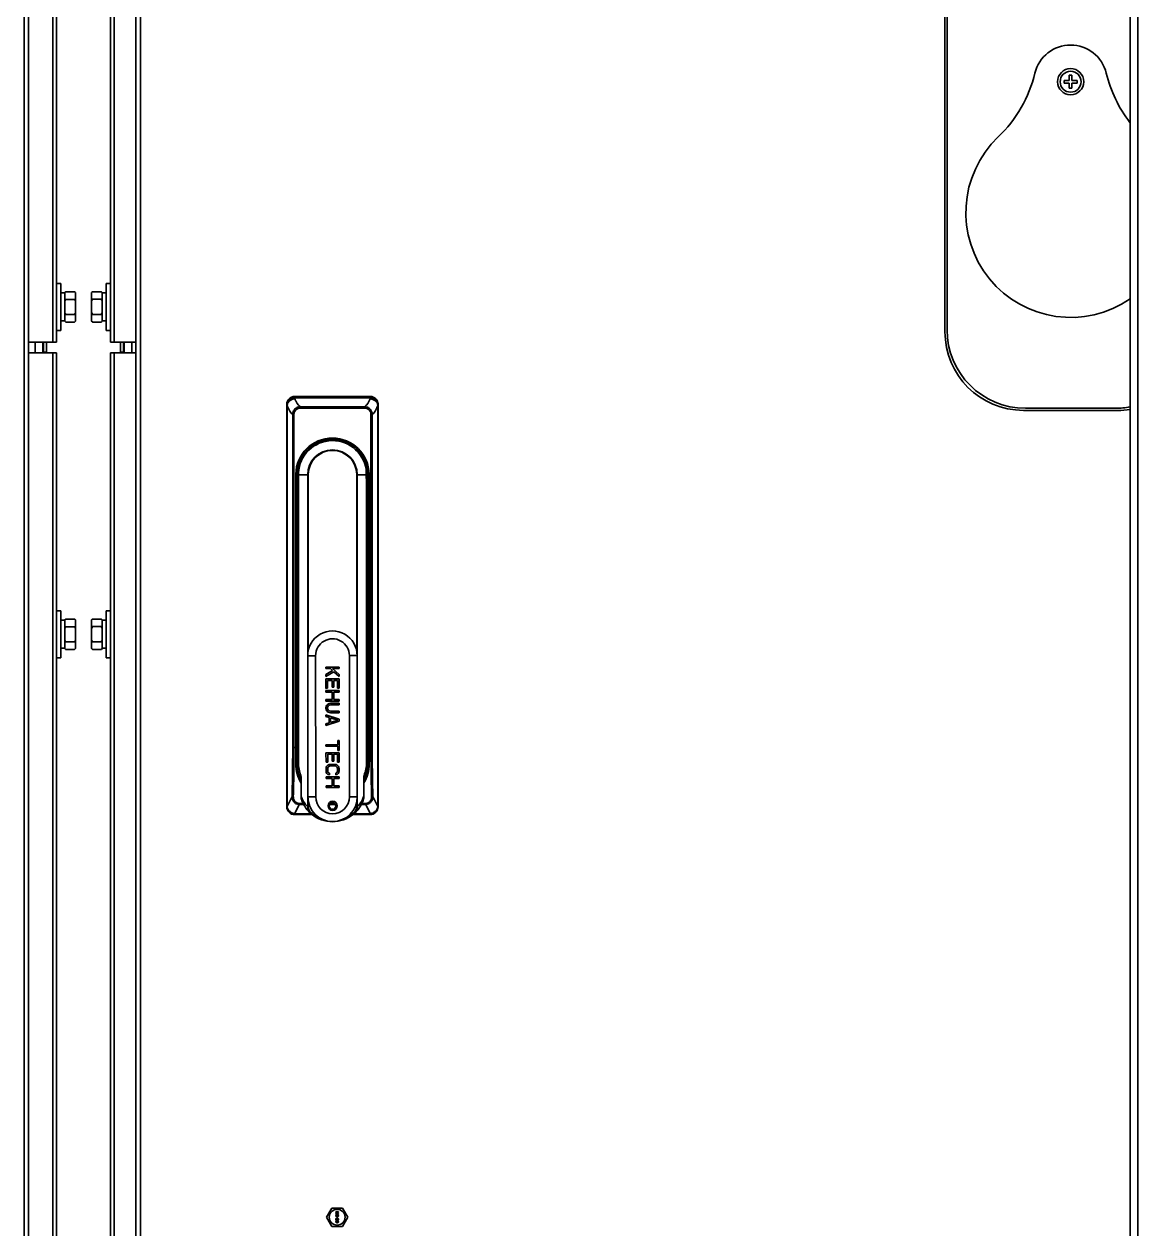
# Model space of a CAD drawing. Header units: millimetres. Extents: x 32496 to 166256, y 3504 to 23939.
# Drawn here: x 41579.2 to 42004.6, y 15969.3 to 16429.3 of the extents above; entities that cross this region are included whole.
import ezdxf

# ---------------------------------------------------------------- set-up
doc = ezdxf.new("R2010")
doc.units = ezdxf.units.MM
doc.layers.get('0').update_dxf_attribs({"lineweight": 35})

msp = doc.modelspace()

# ---------------------------------------------------------------- linework, layer by layer
at = {"linetype": 'Continuous'}
for p, q in [((42001.64, 17717.349), (42001.64, 15208.349)), ((42004.64, 17717.349), (42004.64, 15208.349)), ((41579.24, 15308.349), (41579.24, 17321.349)), ((41580.94, 17321.349), (41580.94, 15308.349)), ((41621.94, 15308.349), (41621.94, 17321.349)), ((41623.64, 17321.349), (41623.64, 15308.349)), ((41590.24, 16307.849), (41590.24, 17319.949)), ((41613.64, 17319.949), (41613.64, 16307.849)), ((41930.94, 16552.849), (41930.94, 16311.849)), ((41931.74, 16312.649), (41931.74, 16552.049)), ((41591.64, 16443.718), (41591.64, 16307.849)), ((41612.24, 16307.849), (41612.24, 16443.73)), ((41978.44, 16407.849), (41978.44, 16409.849)), ((41978.44, 16409.849), (41979.44, 16409.849)), ((41979.44, 16409.849), (41979.44, 16407.849)), ((41976.44, 16406.849), (41976.44, 16407.849)), ((41976.44, 16407.849), (41978.44, 16407.849)), ((41978.44, 16406.849), (41976.44, 16406.849)), ((41978.44, 16404.849), (41978.44, 16406.849)), ((41979.44, 16404.849), (41978.44, 16404.849)), ((41979.44, 16407.849), (41981.44, 16407.849)), ((41979.44, 16406.849), (41979.44, 16404.849)), ((41981.44, 16406.849), (41979.44, 16406.849)), ((41981.44, 16407.849), (41981.44, 16406.849)), ((41591.64, 16330.349), (41593.24, 16330.349)), ((41593.24, 16312.349), (41593.24, 16330.349)), ((41593.24, 16326.699), (41594.84, 16326.699)), ((41594.84, 16326.822), (41595.14, 16327.122)), ((41594.84, 16315.875), (41594.84, 16326.822)), ((41595.14, 16327.122), (41598.54, 16327.122)), ((41598.84, 16326.822), (41598.54, 16327.122)), ((41598.84, 16315.875), (41598.84, 16326.822)), ((41605.04, 16326.822), (41605.311, 16327.093)), ((41605.04, 16315.875), (41605.04, 16326.822)), ((41605.34, 16327.122), (41605.311, 16327.093)), ((41608.74, 16327.122), (41605.34, 16327.122)), ((41608.74, 16327.122), (41608.769, 16327.093)), ((41609.04, 16326.822), (41608.769, 16327.093)), ((41609.04, 16315.875), (41609.04, 16326.822)), ((41610.64, 16326.699), (41609.04, 16326.699)), ((41610.64, 16330.349), (41610.64, 16312.349)), ((41612.24, 16330.349), (41610.64, 16330.349)), ((41595.14, 16324.235), (41598.54, 16324.235)), ((41608.74, 16324.28), (41605.34, 16324.28)), ((41595.14, 16318.462), (41598.54, 16318.462)), ((41608.74, 16318.506), (41605.34, 16318.506)), ((41593.24, 16315.999), (41594.84, 16315.999)), ((41594.84, 16315.875), (41595.14, 16315.575)), ((41595.14, 16315.575), (41598.54, 16315.575)), ((41598.84, 16315.875), (41598.54, 16315.575)), ((41605.04, 16315.875), (41605.311, 16315.604)), ((41608.74, 16315.575), (41605.34, 16315.575)), ((41609.04, 16315.875), (41608.769, 16315.604)), ((41610.64, 16315.999), (41609.04, 16315.999)), ((41591.64, 16312.349), (41593.24, 16312.349)), ((41612.24, 16312.349), (41610.64, 16312.349)), ((41580.94, 16307.849), (41591.64, 16307.849)), ((41580.94, 16303.849), (41591.64, 16303.849)), ((41583.44, 16303.849), (41583.44, 16307.849)), ((41586.44, 16307.849), (41586.44, 16303.849)), ((41586.64, 16307.849), (41586.64, 16304.049)), ((41587.84, 16304.049), (41586.64, 16304.049)), ((41587.84, 16307.849), (41587.84, 16304.049)), ((41590.24, 15308.349), (41590.24, 16303.849)), ((41591.64, 16303.849), (41591.64, 16198.981)), ((41612.24, 16307.849), (41621.94, 16307.849)), ((41612.24, 16198.994), (41612.24, 16303.849)), ((41612.24, 16303.849), (41621.94, 16303.849)), ((41613.64, 16303.849), (41613.64, 15308.349)), ((41616.04, 16304.049), (41616.04, 16307.849)), ((41616.04, 16304.049), (41617.24, 16304.049)), ((41617.24, 16304.049), (41617.24, 16307.849)), ((41617.44, 16303.849), (41617.44, 16307.849)), ((41620.44, 16307.849), (41620.44, 16303.849)), ((41682.59, 16287.199), (41682.59, 16286.662)), ((41682.59, 16287.199), (41711.439, 16287.199)), ((41682.59, 16286.662), (41682.59, 16286.294)), ((41711.44, 16286.662), (41682.59, 16286.662)), ((41711.44, 16286.662), (41711.439, 16287.199)), ((41711.44, 16286.292), (41711.44, 16286.662)), ((41679.59, 16284.199), (41679.59, 16283.774)), ((41679.59, 16130.648), (41679.59, 16283.774)), ((41679.668, 16283.774), (41679.59, 16283.774)), ((41679.668, 16283.774), (41679.668, 16130.648)), ((41684.805, 16283.251), (41684.805, 16282.755)), ((41684.805, 16283.251), (41709.228, 16283.251)), ((41709.228, 16282.755), (41684.805, 16282.755)), ((41709.228, 16282.755), (41709.228, 16283.251)), ((41714.362, 16130.648), (41714.362, 16283.774)), ((41714.439, 16283.774), (41714.362, 16283.774)), ((41714.439, 16283.774), (41714.439, 16284.199)), ((41714.439, 16283.774), (41714.439, 16130.648)), ((41960.94, 16281.849), (41996.94, 16281.849)), ((41996.14, 16282.649), (41961.74, 16282.649)), ((41681.827, 16153.099), (41681.827, 16280.309)), ((41682.314, 16280.309), (41681.827, 16280.309)), ((41682.314, 16280.309), (41682.314, 16153.099)), ((41711.719, 16153.099), (41711.719, 16280.309)), ((41712.206, 16280.309), (41711.719, 16280.309)), ((41712.206, 16280.309), (41712.206, 16153.099)), ((41709.854, 16259.349), (41709.854, 16257.299)), ((41683.017, 16153.099), (41683.017, 16257.158)), ((41683.516, 16257.158), (41683.017, 16257.158)), ((41683.02, 16257.256), (41683.518, 16257.225)), ((41683.026, 16257.445), (41683.526, 16257.44)), ((41683.516, 16257.158), (41683.516, 16153.099)), ((41683.988, 16256.878), (41683.983, 16256.878)), ((41684.027, 16256.888), (41684.022, 16256.888)), ((41684.031, 16254.387), (41684.031, 16254.502)), ((41684.036, 16256.605), (41684.035, 16255.894)), ((41684.036, 16257.098), (41684.036, 16257.064)), ((41684.037, 16257.098), (41684.036, 16256.605)), ((41684.036, 16256.007), (41684.037, 16256.597)), ((41684.037, 16257.165), (41684.037, 16257.098)), ((41684.037, 16256.597), (41684.038, 16257.064)), ((41685.085, 16257.299), (41684.038, 16257.299)), ((41684.038, 16257.165), (41684.038, 16257.299)), ((41684.038, 16257.098), (41684.038, 16257.165)), ((41684.038, 16257.064), (41684.038, 16257.165)), ((41684.038, 16257.098), (41684.038, 16257.064)), ((41684.038, 16257.064), (41684.038, 16257.098)), ((41687.548, 16257.299), (41685.085, 16257.299)), ((41687.548, 16130.514), (41687.548, 16257.299)), ((41687.766, 16257.299), (41687.548, 16257.299)), ((41687.766, 16257.299), (41687.766, 16190.094)), ((41706.27, 16190.099), (41706.27, 16257.299)), ((41706.489, 16257.299), (41706.27, 16257.299)), ((41706.489, 16257.299), (41706.489, 16160.981)), ((41709.854, 16257.299), (41706.489, 16257.299)), ((41709.999, 16255.363), (41710, 16255.353)), ((41709.999, 16255.252), (41709.999, 16255.363)), ((41710.005, 16254.164), (41710, 16255.353)), ((41710.507, 16257.442), (41711.007, 16257.447)), ((41711.014, 16257.255), (41710.515, 16257.225)), ((41710.516, 16153.099), (41710.516, 16257.158)), ((41711.017, 16257.158), (41710.516, 16257.158)), ((41711.017, 16257.158), (41711.017, 16153.099)), ((41684.017, 16251.964), (41684.017, 16251.962)), ((41684.017, 16251.506), (41684.017, 16251.513)), ((41684.017, 16251.506), (41684.017, 16147.296)), ((41710.016, 16251.964), (41710.016, 16251.962)), ((41710.017, 16251.52), (41710.017, 16147.296)), ((41710.017, 16251.52), (41710.017, 16251.513)), ((41591.64, 16205.349), (41593.24, 16205.349)), ((41593.24, 16187.349), (41593.24, 16205.349)), ((41610.64, 16205.349), (41610.64, 16187.349)), ((41612.24, 16205.349), (41610.64, 16205.349)), ((41591.64, 16198.981), (41591.64, 16193.718)), ((41593.24, 16201.699), (41594.84, 16201.699)), ((41594.84, 16201.822), (41595.14, 16202.122)), ((41594.84, 16190.875), (41594.84, 16201.822)), ((41595.14, 16202.122), (41598.54, 16202.122)), ((41595.14, 16199.235), (41598.54, 16199.235)), ((41598.84, 16201.822), (41598.54, 16202.122)), ((41598.84, 16190.875), (41598.84, 16201.822)), ((41605.04, 16201.822), (41605.311, 16202.093)), ((41605.04, 16190.875), (41605.04, 16201.822)), ((41605.34, 16202.122), (41605.311, 16202.093)), ((41608.74, 16202.122), (41605.34, 16202.122)), ((41608.74, 16199.28), (41605.34, 16199.28)), ((41608.74, 16202.122), (41608.769, 16202.093)), ((41609.04, 16201.822), (41608.769, 16202.093)), ((41609.04, 16190.875), (41609.04, 16201.822)), ((41610.64, 16201.699), (41609.04, 16201.699)), ((41612.24, 16193.73), (41612.24, 16198.994)), ((41591.64, 16193.718), (41591.64, 15948.981)), ((41595.14, 16193.462), (41598.54, 16193.462)), ((41608.74, 16193.506), (41605.34, 16193.506)), ((41612.24, 15948.994), (41612.24, 16193.73)), ((41593.24, 16190.999), (41594.84, 16190.999)), ((41594.84, 16190.875), (41595.14, 16190.575)), ((41595.14, 16190.575), (41598.54, 16190.575)), ((41598.84, 16190.875), (41598.54, 16190.575)), ((41605.04, 16190.875), (41605.311, 16190.604)), ((41608.74, 16190.575), (41605.34, 16190.575)), ((41609.04, 16190.875), (41608.769, 16190.604)), ((41610.64, 16190.999), (41609.04, 16190.999)), ((41591.64, 16187.349), (41593.24, 16187.349)), ((41612.24, 16187.349), (41610.64, 16187.349)), ((41690.569, 16188.194), (41687.568, 16188.191)), ((41687.609, 16134.292), (41687.568, 16188.191)), ((41690.569, 16188.194), (41690.61, 16134.294)), ((41706.468, 16188.206), (41703.469, 16188.204)), ((41703.51, 16134.304), (41703.469, 16188.204)), ((41706.468, 16188.206), (41706.509, 16134.306)), ((41699.522, 16183.851), (41694.522, 16183.847)), ((41694.522, 16183.847), (41694.522, 16183.237)), ((41694.522, 16183.237), (41696.225, 16183.239)), ((41696.97, 16182.529), (41694.524, 16181.003)), ((41694.524, 16181.003), (41694.525, 16180.191)), ((41694.525, 16180.191), (41697.502, 16182.021)), ((41699.525, 16179.383), (41694.525, 16179.379)), ((41694.525, 16179.379), (41694.528, 16175.723)), ((41696.225, 16183.239), (41696.97, 16182.529)), ((41697.076, 16183.239), (41699.522, 16183.241)), ((41699.524, 16181.007), (41697.076, 16183.239)), ((41697.502, 16182.021), (41699.525, 16180.195)), ((41699.522, 16183.241), (41699.522, 16183.851)), ((41699.525, 16180.195), (41699.524, 16181.007)), ((41699.528, 16175.727), (41699.525, 16179.383)), ((41694.528, 16175.723), (41695.166, 16175.724)), ((41699.529, 16174.915), (41694.529, 16174.911)), ((41694.529, 16174.911), (41694.529, 16174.302)), ((41695.164, 16178.77), (41696.866, 16178.771)), ((41695.166, 16175.724), (41695.164, 16178.77)), ((41696.866, 16178.771), (41696.868, 16176.131)), ((41696.868, 16176.131), (41697.507, 16176.132)), ((41697.505, 16178.772), (41698.888, 16178.773)), ((41697.507, 16176.132), (41697.505, 16178.772)), ((41698.888, 16178.773), (41698.89, 16175.726)), ((41698.89, 16175.726), (41699.528, 16175.727)), ((41699.529, 16174.305), (41699.529, 16174.915)), ((41694.529, 16174.302), (41696.87, 16174.303)), ((41696.872, 16171.46), (41694.531, 16171.458)), ((41694.531, 16171.458), (41694.532, 16170.849)), ((41694.532, 16170.849), (41699.532, 16170.853)), ((41696.87, 16174.303), (41696.872, 16171.46)), ((41697.508, 16174.304), (41699.529, 16174.305)), ((41697.51, 16171.46), (41697.508, 16174.304)), ((41699.531, 16171.462), (41697.51, 16171.46)), ((41699.532, 16170.853), (41699.531, 16171.462)), ((41694.64, 16168.92), (41694.534, 16168.412)), ((41694.534, 16168.412), (41694.534, 16168.006)), ((41694.534, 16168.006), (41694.641, 16167.498)), ((41694.536, 16165.569), (41694.536, 16164.959)), ((41699.537, 16163.948), (41694.536, 16165.569)), ((41694.852, 16169.326), (41694.64, 16168.92)), ((41694.641, 16167.498), (41694.854, 16167.092)), ((41695.277, 16169.733), (41694.852, 16169.326)), ((41694.854, 16167.092), (41695.28, 16166.686)), ((41695.172, 16168.412), (41695.278, 16168.819)), ((41695.172, 16168.006), (41695.172, 16168.412)), ((41695.279, 16167.6), (41695.172, 16168.006)), ((41695.703, 16169.936), (41695.277, 16169.733)), ((41695.278, 16168.819), (41695.491, 16169.123)), ((41695.492, 16167.296), (41695.279, 16167.6)), ((41695.28, 16166.686), (41695.705, 16166.483)), ((41695.491, 16169.123), (41695.81, 16169.327)), ((41695.811, 16167.093), (41695.492, 16167.296)), ((41696.235, 16170.038), (41695.703, 16169.936)), ((41695.705, 16166.483), (41696.237, 16166.382)), ((41695.81, 16169.327), (41696.235, 16169.429)), ((41696.237, 16166.992), (41695.811, 16167.093)), ((41699.532, 16170.04), (41696.235, 16170.038)), ((41696.235, 16169.429), (41699.533, 16169.431)), ((41699.535, 16166.994), (41696.237, 16166.992)), ((41696.237, 16166.382), (41699.535, 16166.385)), ((41699.533, 16169.431), (41699.532, 16170.04)), ((41699.535, 16166.385), (41699.535, 16166.994)), ((41694.536, 16164.959), (41695.813, 16164.554)), ((41695.815, 16162.523), (41694.538, 16162.116)), ((41694.538, 16162.116), (41694.539, 16161.507)), ((41694.539, 16161.507), (41699.538, 16163.135)), ((41695.813, 16164.554), (41695.815, 16162.523)), ((41696.24, 16162.625), (41696.239, 16164.453)), ((41696.239, 16164.453), (41699.112, 16163.541)), ((41699.112, 16163.541), (41696.24, 16162.625)), ((41699.538, 16163.135), (41699.537, 16163.948)), ((41681.827, 16153.099), (41682.314, 16153.099)), ((41682.314, 16153.099), (41683.017, 16153.099)), ((41683.017, 16146.78), (41683.017, 16153.099)), ((41683.017, 16153.099), (41683.516, 16153.099)), ((41683.516, 16146.799), (41683.516, 16153.099)), ((41699.013, 16154.199), (41694.544, 16154.196)), ((41694.544, 16154.196), (41694.545, 16153.586)), ((41694.545, 16153.586), (41699.013, 16153.59)), ((41699.011, 16155.824), (41699.013, 16154.199)), ((41699.543, 16155.824), (41699.011, 16155.824)), ((41699.013, 16153.59), (41699.014, 16151.965)), ((41699.014, 16151.965), (41699.546, 16151.965)), ((41699.546, 16151.965), (41699.543, 16155.824)), ((41710.516, 16153.099), (41710.516, 16146.799)), ((41710.516, 16153.099), (41711.017, 16153.099)), ((41711.017, 16153.099), (41711.017, 16146.78)), ((41711.017, 16153.099), (41711.719, 16153.099)), ((41711.719, 16153.099), (41712.206, 16153.099)), ((41699.547, 16151.153), (41694.547, 16151.149)), ((41694.547, 16151.149), (41694.55, 16147.494)), ((41694.55, 16147.494), (41695.188, 16147.494)), ((41695.186, 16150.54), (41696.888, 16150.542)), ((41695.188, 16147.494), (41695.186, 16150.54)), ((41696.888, 16150.542), (41696.89, 16147.902)), ((41696.89, 16147.902), (41697.528, 16147.902)), ((41697.526, 16150.542), (41698.909, 16150.543)), ((41697.528, 16147.902), (41697.526, 16150.542)), ((41698.909, 16150.543), (41698.911, 16147.497)), ((41698.911, 16147.497), (41699.55, 16147.497)), ((41699.55, 16147.497), (41699.547, 16151.153)), ((41710.017, 16147.296), (41710.017, 16147.299)), ((41683.516, 16146.799), (41684.048, 16146.799)), ((41694.657, 16145.564), (41694.551, 16145.056)), ((41694.551, 16145.056), (41694.552, 16144.143)), ((41694.552, 16144.143), (41694.659, 16143.635)), ((41694.87, 16145.971), (41694.657, 16145.564)), ((41694.659, 16143.635), (41694.872, 16143.229)), ((41695.295, 16146.377), (41694.87, 16145.971)), ((41694.872, 16143.229), (41695.298, 16142.823)), ((41695.19, 16145.057), (41695.296, 16145.463)), ((41695.19, 16144.143), (41695.19, 16145.057)), ((41695.297, 16143.737), (41695.19, 16144.143)), ((41695.72, 16146.581), (41695.295, 16146.377)), ((41695.296, 16145.463), (41695.508, 16145.768)), ((41695.51, 16143.432), (41695.297, 16143.737)), ((41695.298, 16142.823), (41695.83, 16142.722)), ((41695.508, 16145.768), (41695.827, 16145.971)), ((41695.829, 16143.331), (41695.51, 16143.432)), ((41696.252, 16146.682), (41695.72, 16146.581)), ((41695.827, 16145.971), (41696.253, 16146.073)), ((41695.83, 16142.722), (41695.829, 16143.331)), ((41697.848, 16146.684), (41696.252, 16146.682)), ((41696.253, 16146.073), (41697.849, 16146.074)), ((41698.38, 16146.583), (41697.848, 16146.684)), ((41697.849, 16146.074), (41698.274, 16145.973)), ((41698.274, 16145.973), (41698.593, 16145.77)), ((41698.595, 16143.435), (41698.276, 16143.333)), ((41698.276, 16143.333), (41698.277, 16142.724)), ((41698.277, 16142.724), (41698.808, 16142.826)), ((41698.806, 16146.38), (41698.38, 16146.583)), ((41698.593, 16145.77), (41698.806, 16145.466)), ((41698.808, 16143.74), (41698.595, 16143.435)), ((41699.232, 16145.974), (41698.806, 16146.38)), ((41698.806, 16145.466), (41698.913, 16145.06)), ((41698.914, 16144.146), (41698.808, 16143.74)), ((41698.808, 16142.826), (41699.234, 16143.232)), ((41698.913, 16145.06), (41698.914, 16144.146)), ((41699.445, 16145.568), (41699.232, 16145.974)), ((41699.234, 16143.232), (41699.446, 16143.639)), ((41699.551, 16145.06), (41699.445, 16145.568)), ((41699.446, 16143.639), (41699.552, 16144.146)), ((41699.552, 16144.146), (41699.551, 16145.06)), ((41709.985, 16146.799), (41710.516, 16146.799)), ((41685.018, 16134.625), (41685.017, 16141.8)), ((41699.554, 16141.912), (41694.554, 16141.909)), ((41694.554, 16141.909), (41694.554, 16141.299)), ((41694.554, 16141.299), (41696.895, 16141.301)), ((41696.897, 16138.458), (41694.556, 16138.456)), ((41694.556, 16138.456), (41694.557, 16137.847)), ((41696.895, 16141.301), (41696.897, 16138.458)), ((41697.533, 16141.302), (41699.554, 16141.303)), ((41697.535, 16138.458), (41697.533, 16141.302)), ((41699.556, 16138.46), (41697.535, 16138.458)), ((41699.554, 16141.303), (41699.554, 16141.912)), ((41699.557, 16137.851), (41699.556, 16138.46)), ((41709.017, 16141.8), (41709.017, 16134.625)), ((41681.582, 16134.485), (41679.668, 16130.648)), ((41687.609, 16134.292), (41690.61, 16134.294)), ((41694.557, 16137.847), (41699.557, 16137.851)), ((41703.51, 16134.304), (41706.509, 16134.306)), ((41706.489, 16134.099), (41706.489, 16130.514)), ((41714.362, 16130.648), (41712.45, 16134.485)), ((41679.59, 16130.648), (41679.59, 16130.499)), ((41679.668, 16130.648), (41679.59, 16130.648)), ((41682.59, 16127.929), (41684.316, 16131.388)), ((41684.316, 16131.777), (41684.316, 16131.388)), ((41685.837, 16131.777), (41684.316, 16131.777)), ((41686.021, 16131.388), (41684.316, 16131.388)), ((41687.548, 16130.514), (41687.766, 16130.514)), ((41687.766, 16132.708), (41687.766, 16130.514)), ((41698.1, 16131.388), (41695.937, 16131.388)), ((41697.768, 16131.777), (41696.269, 16131.777)), ((41705.032, 16127.705), (41706.456, 16129.103)), ((41706.27, 16130.514), (41706.27, 16132.268)), ((41706.27, 16130.514), (41706.489, 16130.514)), ((41706.456, 16129.103), (41707.676, 16130.767)), ((41709.717, 16131.388), (41708.017, 16131.388)), ((41709.717, 16131.777), (41708.19, 16131.777)), ((41708.682, 16132.805), (41708.682, 16132.805)), ((41709.717, 16131.388), (41709.717, 16131.777)), ((41709.717, 16131.388), (41711.44, 16127.929)), ((41714.362, 16130.648), (41714.439, 16130.648)), ((41714.439, 16130.499), (41714.439, 16130.648)), ((41682.59, 16127.929), (41682.59, 16127.78)), ((41682.59, 16127.78), (41682.59, 16127.499)), ((41682.59, 16127.78), (41688.928, 16127.78)), ((41689.309, 16127.499), (41682.59, 16127.499)), ((41711.439, 16127.499), (41704.727, 16127.499)), ((41705.032, 16127.705), (41705.032, 16127.705)), ((41705.108, 16127.78), (41711.44, 16127.78)), ((41711.439, 16127.499), (41711.44, 16127.78)), ((41711.44, 16127.78), (41711.44, 16127.929)), ((41694.772, 15973.789), (41696.793, 15977.289)), ((41700.834, 15977.289), (41696.793, 15977.289)), ((41700.834, 15977.289), (41702.855, 15973.789)), ((41696.793, 15970.289), (41694.772, 15973.789)), ((41698.314, 15975.764), (41698.314, 15975.889)), ((41698.314, 15975.889), (41699.314, 15975.889)), ((41699.101, 15975.764), (41698.314, 15975.472)), ((41699.101, 15975.764), (41698.314, 15975.764)), ((41698.314, 15975.305), (41698.314, 15975.472)), ((41698.314, 15975.305), (41699.101, 15975.014)), ((41698.314, 15974.889), (41698.314, 15975.014)), ((41698.314, 15975.014), (41699.101, 15975.014)), ((41699.314, 15974.889), (41698.314, 15974.889)), ((41698.335, 15974.493), (41698.314, 15974.389)), ((41698.314, 15974.284), (41698.314, 15974.389)), ((41698.314, 15974.284), (41698.335, 15974.18)), ((41698.314, 15972.597), (41698.314, 15973.347)), ((41698.314, 15973.347), (41698.42, 15973.347)), ((41698.42, 15972.597), (41698.314, 15972.597)), ((41698.399, 15974.597), (41698.335, 15974.493)), ((41698.335, 15974.18), (41698.399, 15974.076)), ((41698.399, 15972.284), (41698.335, 15972.18)), ((41698.484, 15974.659), (41698.399, 15974.597)), ((41698.399, 15974.076), (41698.484, 15974.014)), ((41698.462, 15972.347), (41698.399, 15972.284)), ((41698.42, 15975.389), (41699.314, 15975.701)), ((41699.314, 15975.076), (41698.42, 15975.389)), ((41698.42, 15974.409), (41698.441, 15974.472)), ((41698.42, 15974.409), (41698.42, 15974.264)), ((41698.441, 15974.201), (41698.42, 15974.264)), ((41698.952, 15972.764), (41698.42, 15973.347)), ((41698.42, 15973.18), (41698.42, 15972.597)), ((41698.42, 15973.18), (41698.888, 15972.659)), ((41698.441, 15974.472), (41698.484, 15974.534)), ((41698.484, 15974.139), (41698.441, 15974.201)), ((41698.548, 15972.389), (41698.462, 15972.347)), ((41698.59, 15974.701), (41698.484, 15974.659)), ((41698.484, 15974.534), (41698.548, 15974.576)), ((41698.548, 15974.097), (41698.484, 15974.139)), ((41698.484, 15974.014), (41698.59, 15973.972)), ((41698.484, 15972.222), (41698.611, 15972.305)), ((41698.548, 15974.576), (41698.611, 15974.597)), ((41698.611, 15974.076), (41698.548, 15974.097)), ((41698.611, 15972.409), (41698.548, 15972.389)), ((41698.739, 15974.722), (41698.59, 15974.701)), ((41698.696, 15973.972), (41698.59, 15973.972)), ((41698.675, 15974.597), (41698.611, 15974.597)), ((41698.611, 15974.076), (41698.675, 15974.076)), ((41698.718, 15972.43), (41698.611, 15972.409)), ((41698.611, 15972.305), (41698.739, 15972.326)), ((41698.633, 15973.639), (41698.633, 15973.68)), ((41698.633, 15973.68), (41698.782, 15973.68)), ((41698.782, 15973.639), (41698.633, 15973.639)), ((41698.675, 15974.597), (41698.739, 15974.576)), ((41698.739, 15974.097), (41698.675, 15974.076)), ((41698.696, 15973.805), (41698.675, 15973.784)), ((41698.675, 15973.784), (41698.782, 15973.68)), ((41698.782, 15973.639), (41698.675, 15973.534)), ((41698.675, 15973.534), (41698.696, 15973.514)), ((41698.696, 15973.972), (41698.803, 15974.014)), ((41698.824, 15973.68), (41698.696, 15973.805)), ((41698.696, 15973.514), (41698.824, 15973.639)), ((41698.718, 15972.43), (41698.909, 15972.43)), ((41698.739, 15974.722), (41698.888, 15974.722)), ((41698.739, 15974.576), (41698.782, 15974.534)), ((41698.782, 15974.139), (41698.739, 15974.097)), ((41698.888, 15972.326), (41698.739, 15972.326)), ((41698.782, 15974.534), (41698.824, 15974.472)), ((41698.824, 15974.201), (41698.782, 15974.139)), ((41698.803, 15974.014), (41698.867, 15974.076)), ((41698.824, 15974.472), (41698.845, 15974.409)), ((41698.845, 15974.264), (41698.824, 15974.201)), ((41698.952, 15973.805), (41698.824, 15973.68)), ((41698.824, 15973.639), (41698.952, 15973.514)), ((41698.931, 15974.493), (41698.845, 15974.618)), ((41698.888, 15974.618), (41698.845, 15974.618)), ((41698.845, 15974.264), (41698.845, 15974.409)), ((41698.867, 15974.076), (41698.931, 15974.18)), ((41698.867, 15973.68), (41698.973, 15973.784)), ((41698.867, 15973.68), (41699.016, 15973.68)), ((41698.973, 15973.534), (41698.867, 15973.639)), ((41699.016, 15973.639), (41698.867, 15973.639)), ((41699.037, 15974.701), (41698.888, 15974.722)), ((41698.888, 15974.618), (41699.016, 15974.597)), ((41698.888, 15972.659), (41698.952, 15972.618)), ((41698.888, 15972.326), (41699.016, 15972.305)), ((41699.016, 15972.409), (41698.909, 15972.43)), ((41698.952, 15974.389), (41698.931, 15974.493)), ((41698.931, 15974.18), (41698.952, 15974.284)), ((41698.952, 15974.389), (41698.952, 15974.284)), ((41698.973, 15973.784), (41698.952, 15973.805)), ((41698.952, 15973.514), (41698.973, 15973.534)), ((41699.037, 15972.722), (41698.952, 15972.764)), ((41698.952, 15972.618), (41699.037, 15972.597)), ((41699.016, 15974.597), (41699.079, 15974.576)), ((41699.016, 15973.68), (41699.016, 15973.639)), ((41699.079, 15972.389), (41699.016, 15972.409)), ((41699.016, 15972.305), (41699.143, 15972.222)), ((41699.143, 15974.659), (41699.037, 15974.701)), ((41699.037, 15972.722), (41699.079, 15972.722)), ((41699.079, 15972.597), (41699.037, 15972.597)), ((41699.079, 15974.576), (41699.143, 15974.534)), ((41699.143, 15974.159), (41699.079, 15974.118)), ((41699.079, 15974.014), (41699.079, 15974.118)), ((41699.079, 15974.014), (41699.143, 15974.034)), ((41699.079, 15973.222), (41699.079, 15973.326)), ((41699.165, 15973.305), (41699.079, 15973.326)), ((41699.079, 15973.222), (41699.143, 15973.18)), ((41699.143, 15972.764), (41699.079, 15972.722)), ((41699.079, 15972.597), (41699.165, 15972.618)), ((41699.165, 15972.347), (41699.079, 15972.389)), ((41699.228, 15974.597), (41699.143, 15974.659)), ((41699.143, 15974.534), (41699.186, 15974.472)), ((41699.186, 15974.222), (41699.143, 15974.159)), ((41699.143, 15974.034), (41699.228, 15974.097)), ((41699.143, 15973.18), (41699.186, 15973.118)), ((41699.186, 15972.826), (41699.143, 15972.764)), ((41699.25, 15973.222), (41699.165, 15973.305)), ((41699.165, 15972.618), (41699.25, 15972.701)), ((41699.228, 15972.284), (41699.165, 15972.347)), ((41699.186, 15974.472), (41699.207, 15974.409)), ((41699.207, 15974.284), (41699.186, 15974.222)), ((41699.186, 15973.118), (41699.207, 15973.014)), ((41699.207, 15972.93), (41699.186, 15972.826)), ((41699.207, 15974.284), (41699.207, 15974.409)), ((41699.207, 15972.93), (41699.207, 15973.014)), ((41699.292, 15974.493), (41699.228, 15974.597)), ((41699.228, 15974.097), (41699.292, 15974.201)), ((41699.292, 15972.18), (41699.228, 15972.284)), ((41699.292, 15973.139), (41699.25, 15973.222)), ((41699.25, 15972.701), (41699.292, 15972.784)), ((41699.314, 15974.389), (41699.292, 15974.493)), ((41699.292, 15974.201), (41699.314, 15974.305)), ((41699.314, 15972.993), (41699.292, 15973.139)), ((41699.292, 15972.784), (41699.314, 15972.909)), ((41699.314, 15975.889), (41699.314, 15975.701)), ((41699.314, 15975.076), (41699.314, 15974.889)), ((41699.314, 15974.389), (41699.314, 15974.305)), ((41699.314, 15972.993), (41699.314, 15972.909)), ((41702.855, 15973.789), (41700.834, 15970.289)), ((41696.793, 15970.289), (41700.834, 15970.289)), ((41698.335, 15972.18), (41698.314, 15972.055)), ((41698.314, 15972.055), (41698.335, 15971.93)), ((41698.335, 15971.93), (41698.399, 15971.826)), ((41698.399, 15971.826), (41698.462, 15971.764)), ((41698.42, 15972.055), (41698.441, 15972.159)), ((41698.441, 15971.951), (41698.42, 15972.055)), ((41698.441, 15972.159), (41698.484, 15972.222)), ((41698.484, 15971.889), (41698.441, 15971.951)), ((41698.462, 15971.764), (41698.548, 15971.722)), ((41698.611, 15971.805), (41698.484, 15971.889)), ((41698.548, 15971.722), (41698.611, 15971.701)), ((41698.739, 15971.784), (41698.611, 15971.805)), ((41698.611, 15971.701), (41698.718, 15971.68)), ((41698.909, 15971.68), (41698.718, 15971.68)), ((41698.739, 15971.784), (41698.888, 15971.784)), ((41699.016, 15971.805), (41698.888, 15971.784)), ((41698.909, 15971.68), (41699.016, 15971.701)), ((41699.143, 15971.889), (41699.016, 15971.805)), ((41699.016, 15971.701), (41699.079, 15971.722)), ((41699.079, 15971.722), (41699.165, 15971.764)), ((41699.143, 15972.222), (41699.186, 15972.159)), ((41699.186, 15971.951), (41699.143, 15971.889)), ((41699.165, 15971.764), (41699.228, 15971.826)), ((41699.186, 15972.159), (41699.207, 15972.055)), ((41699.207, 15972.055), (41699.186, 15971.951)), ((41699.228, 15971.826), (41699.292, 15971.93)), ((41699.314, 15972.055), (41699.292, 15972.18)), ((41699.292, 15971.93), (41699.314, 15972.055))]:
    msp.add_line(p, q, dxfattribs=at)
for points in [[(41684.022, 16252.903), (41684.02, 16252.509), (41684.018, 16252.116), (41684.017, 16251.964)], [(41684.035, 16255.894), (41684.034, 16255.547), (41684.033, 16255.191), (41684.032, 16254.827), (41684.03, 16254.454), (41684.029, 16254.074), (41684.026, 16253.687), (41684.022, 16252.903)], [(41710.016, 16251.964), (41710.012, 16252.869), (41710.005, 16254.164)], [(41707.676, 16130.767), (41708.563, 16132.509), (41708.682, 16132.805)]]:
    msp.add_lwpolyline(points, dxfattribs=at)
for centre, radius in [((41978.94, 16407.349), 5), ((41978.94, 16407.349), 4), ((41697.062, 16130.849), 1.75), ((41697.018, 16130.799), 1.25), ((41698.814, 15973.789), 3)]:
    msp.add_circle(centre, radius, dxfattribs=at)
for centre, radius, start, end in [((41978.94, 16407.349), 14, 13.59162, 166.40838), ((41916.732, 16422.389), 50, 313.72491, 346.40838), ((42041.147, 16422.389), 50, 193.59162, 217.69658), ((41978.94, 16357.349), 40, 133.72491, 304.67392), ((41596.082, 16324.548), 3.555, 39.13645, 39.50132), ((41597.598, 16318.15), 3.556, 219.13644, 219.50078), ((41607.854, 16318.165), 3.606, 218.71028, 219.13391), ((41609.177, 16319.355), 5.386, 224.12457, 224.56524), ((41604.904, 16319.354), 5.384, 315.43477, 315.87545), ((41606.225, 16318.166), 3.607, 320.8641, 321.28972), ((41960.94, 16311.849), 30, 180, 270), ((41961.74, 16312.649), 30, 180, 270), ((41588.04, 16304.049), 1.4, 180, 188.23663), ((41588.04, 16304.049), 0.2, 180, 270), ((41615.84, 16304.049), 0.2, 270, 0), ((41615.84, 16304.049), 1.4, 351.76338, 0), ((41682.59, 16284.199), 3, 90, 180), ((41711.439, 16284.199), 3, 0, 90), ((41996.14, 16312.649), 30, 270, 280.5773), ((41996.94, 16311.849), 30, 270, 279.01901), ((41697.017, 16257.299), 13.991, 0.60847, 179.40175), ((41697.016, 16257.299), 13.491, 0.60848, 179.40137), ((41697.017, 16257.299), 13, 9.07297, 183.05099), ((41697.018, 16257.299), 9.471, 0, 179.99932), ((41697.018, 16257.299), 9.252, 0, 180.00004), ((41680.018, 16257.696), 3.572, 353.33366, 0.05245), ((41714.096, 16257.701), 3.653, 179.94056, 186.58068), ((41684.635, 16257.158), 1.618, 176.5272, 179.99951), ((41679.255, 16257.484), 3.772, 356.52687, 359.40177), ((41684.675, 16257.158), 1.159, 176.64829, 179.99806), ((41679.323, 16257.477), 4.203, 356.56899, 357.54311), ((41684.823, 16257.295), 1.307, 183.03864, 185.33828), ((41679.323, 16257.477), 4.203, 357.54314, 359.49098), ((41680.04, 16257.694), 3.55, 349.95387, 353.3266), ((41684.199, 16259.908), 3.037, 266.01886, 266.21109), ((41684.537, 16258.685), 2.307, 257.03418, 257.4678), ((41695.844, 16257.084), 11.808, 179.60599, 179.92883), ((41695.844, 16257.084), 11.808, 180.09703, 181.04549), ((41695.843, 16257.084), 11.806, 178.95699, 179.606), ((41708.277, 16257.058), 24.24, 179.43044, 179.74648), ((41709.709, 16262.599), 5.735, 271.65288, 271.78484), ((41714.078, 16257.699), 3.635, 186.58858, 188.21121), ((41714.068, 16257.697), 3.625, 188.21096, 189.92458), ((41714.835, 16257.481), 4.328, 180.51966, 183.39723), ((41709.358, 16257.158), 1.159, 1.35337, 3.31753), ((41709.358, 16257.158), 1.159, 359.99875, 1.35346), ((41714.906, 16257.489), 3.899, 180.60869, 183.33813), ((41709.283, 16257.155), 1.734, 0.07566, 3.51497), ((41801.785, 16251.517), 117.768, 179.78371, 180.00222), ((41592.251, 16251.532), 117.765, 359.99451, 0.20936), ((41596.082, 16199.548), 3.555, 39.13645, 39.50132), ((41697.018, 16188.199), 9.45, 0.04337, 180.04337), ((41697.019, 16188.199), 6.45, 0.04337, 180.04337), ((41597.598, 16193.15), 3.556, 219.13644, 219.50078), ((41607.854, 16193.165), 3.606, 218.71028, 219.13391), ((41609.177, 16194.355), 5.386, 224.12457, 224.56524), ((41604.904, 16194.354), 5.384, 315.43477, 315.87545), ((41606.225, 16193.166), 3.607, 320.8641, 321.28972), ((41697.017, 16147.299), 13, 180, 201.6689), ((41697.017, 16147.299), 13, 338.33253, 359.98945), ((41697.016, 16146.799), 13.5, 180, 206.97478), ((41697.016, 16146.799), 13.5, 332.96511, 0.00017), ((41697.016, 16146.799), 13.5, 332.97646, 0.00017), ((41697.059, 16134.299), 9.45, 180.04337, 0.04337), ((41697.06, 16134.299), 6.45, 180.04337, 0.04337), ((41682.06, 16130.649), 2.47, 180.01146, 186.82519), ((41682.59, 16130.499), 3, 180, 270), ((41682.062, 16130.649), 2.472, 186.82538, 187.33443), ((41682.063, 16130.649), 2.473, 187.33449, 187.85616), ((41697.018, 16137.299), 12.5, 201.07049, 230.12695), ((41697.018, 16137.299), 12.5, 309.8738, 338.92983), ((41711.439, 16130.499), 3, 270, 0), ((41711.988, 16130.648), 2.452, 356.55396, 0.00119), ((41697.018, 16137.299), 12.5, 230.12817, 309.87261), ((41697.018, 16137.299), 12.2, 230.16647, 250.01861), ((41697.018, 16137.299), 12.2, 291.88542, 309.94216)]:
    msp.add_arc(centre, radius, start, end, dxfattribs=at)
for points, knots in [([(41594.84, 16326.792), (41594.863, 16326.82), (41594.958, 16326.934), (41595.06, 16327.043), (41595.14, 16327.122)], [0, 0, 0, 0, 0.2445585, 1, 1, 1, 1]), ([(41598.825, 16326.81), (41598.803, 16326.836), (41598.712, 16326.944), (41598.615, 16327.047), (41598.54, 16327.122)], [0, 0, 0, 0, 0.2448781, 1, 1, 1, 1]), ([(41605.311, 16327.093), (41605.286, 16327.069), (41605.193, 16326.973), (41605.103, 16326.874), (41605.04, 16326.797)], [0, 0, 0, 0, 0.2550625, 1, 1, 1, 1]), ([(41608.769, 16327.093), (41608.793, 16327.069), (41608.887, 16326.973), (41608.976, 16326.874), (41609.04, 16326.797)], [0, 0, 0, 0, 0.2550615, 1, 1, 1, 1]), ([(41595.14, 16324.235), (41595.113, 16324.262), (41595.009, 16324.368), (41594.91, 16324.479), (41594.84, 16324.565)], [0, 0, 0, 0, 0.2553524, 1, 1, 1, 1]), ([(41598.54, 16324.235), (41598.567, 16324.262), (41598.671, 16324.368), (41598.77, 16324.479), (41598.84, 16324.565)], [0, 0, 0, 0, 0.2553532, 1, 1, 1, 1]), ([(41605.04, 16324.605), (41605.063, 16324.577), (41605.158, 16324.465), (41605.26, 16324.358), (41605.34, 16324.28)], [0, 0, 0, 0, 0.2444076, 1, 1, 1, 1]), ([(41609.04, 16324.605), (41609.017, 16324.577), (41608.921, 16324.465), (41608.819, 16324.358), (41608.74, 16324.28)], [0, 0, 0, 0, 0.2444076, 1, 1, 1, 1]), ([(41594.84, 16318.132), (41594.863, 16318.16), (41594.958, 16318.274), (41595.06, 16318.382), (41595.14, 16318.462)], [0, 0, 0, 0, 0.2445585, 1, 1, 1, 1]), ([(41598.84, 16318.132), (41598.817, 16318.16), (41598.721, 16318.274), (41598.619, 16318.382), (41598.54, 16318.462)], [0, 0, 0, 0, 0.2445585, 1, 1, 1, 1]), ([(41605.34, 16318.506), (41605.313, 16318.479), (41605.209, 16318.371), (41605.11, 16318.259), (41605.04, 16318.171)], [0, 0, 0, 0, 0.2552115, 1, 1, 1, 1]), ([(41608.74, 16318.506), (41608.767, 16318.479), (41608.871, 16318.371), (41608.97, 16318.259), (41609.04, 16318.171)], [0, 0, 0, 0, 0.2552107, 1, 1, 1, 1]), ([(41595.14, 16315.575), (41595.114, 16315.601), (41595.016, 16315.701), (41594.921, 16315.806), (41594.854, 16315.888)], [0, 0, 0, 0, 0.2550408, 1, 1, 1, 1]), ([(41598.54, 16315.575), (41598.567, 16315.602), (41598.671, 16315.708), (41598.77, 16315.819), (41598.84, 16315.905)], [0, 0, 0, 0, 0.2553532, 1, 1, 1, 1]), ([(41605.057, 16315.89), (41605.076, 16315.865), (41605.158, 16315.768), (41605.244, 16315.674), (41605.311, 16315.605)], [0, 0, 0, 0, 0.2454956, 1, 1, 1, 1]), ([(41609.023, 16315.889), (41609.003, 16315.865), (41608.922, 16315.768), (41608.836, 16315.674), (41608.769, 16315.605)], [0, 0, 0, 0, 0.2454974, 1, 1, 1, 1]), ([(41679.59, 16284.199), (41679.59, 16284.36), (41679.63, 16284.687), (41679.865, 16285.319), (41680.447, 16286.013), (41681.438, 16286.54), (41682.202, 16286.662), (41682.59, 16286.662)], [0, 0, 0, 0, 0.1130343, 0.2281699, 0.4688644, 0.7282079, 1, 1, 1, 1]), ([(41679.59, 16283.774), (41679.59, 16283.94), (41679.629, 16284.274), (41679.864, 16284.918), (41680.444, 16285.626), (41681.437, 16286.168), (41682.204, 16286.293), (41682.593, 16286.293)], [0, 0, 0, 0, 0.1148518, 0.2307052, 0.4721663, 0.7304665, 1, 1, 1, 1]), ([(41679.668, 16283.774), (41679.713, 16284.089), (41679.947, 16284.724), (41680.619, 16285.507), (41681.531, 16286.07), (41682.235, 16286.255), (41682.593, 16286.293)], [0, 0, 0, 0, 0.2313405, 0.4789515, 0.738349, 1, 1, 1, 1]), ([(41684.805, 16283.251), (41684.592, 16283.355), (41684.163, 16283.672), (41683.6, 16284.34), (41683.06, 16285.233), (41682.745, 16285.918), (41682.59, 16286.294)], [0, 0, 0, 0, 0.1857373, 0.4106233, 0.6813188, 1, 1, 1, 1]), ([(41711.44, 16286.292), (41711.284, 16285.917), (41710.97, 16285.232), (41710.432, 16284.34), (41709.869, 16283.672), (41709.441, 16283.355), (41709.228, 16283.251)], [0, 0, 0, 0, 0.3186903, 0.5893882, 0.8142865, 1, 1, 1, 1]), ([(41711.44, 16286.662), (41711.827, 16286.662), (41712.591, 16286.54), (41713.582, 16286.013), (41714.165, 16285.319), (41714.4, 16284.687), (41714.439, 16284.36), (41714.439, 16284.199)], [0, 0, 0, 0, 0.2718034, 0.5311402, 0.7718244, 0.8869599, 1, 1, 1, 1]), ([(41711.44, 16286.293), (41711.797, 16286.255), (41712.501, 16286.069), (41713.412, 16285.507), (41714.083, 16284.724), (41714.317, 16284.089), (41714.361, 16283.774)], [0, 0, 0, 0, 0.261658, 0.5210429, 0.7686485, 1, 1, 1, 1]), ([(41714.439, 16283.774), (41714.439, 16284.104), (41714.272, 16284.791), (41713.586, 16285.625), (41712.594, 16286.168), (41711.828, 16286.293), (41711.44, 16286.293)], [0, 0, 0, 0, 0.2295817, 0.4715896, 0.7302067, 1, 1, 1, 1]), ([(41681.827, 16280.309), (41681.615, 16280.438), (41681.193, 16280.815), (41680.649, 16281.579), (41680.125, 16282.587), (41679.819, 16283.353), (41679.668, 16283.774)], [0, 0, 0, 0, 0.1795497, 0.403232, 0.6763358, 1, 1, 1, 1]), ([(41681.827, 16280.309), (41681.829, 16280.694), (41681.986, 16281.471), (41682.652, 16282.45), (41683.643, 16283.098), (41684.42, 16283.249), (41684.805, 16283.251)], [0, 0, 0, 0, 0.250024, 0.5000346, 0.7500082, 1, 1, 1, 1]), ([(41682.314, 16280.309), (41682.314, 16280.63), (41682.449, 16281.278), (41682.999, 16282.1), (41683.698, 16282.543), (41684.32, 16282.722), (41684.644, 16282.753), (41684.805, 16282.755)], [0, 0, 0, 0, 0.2496659, 0.4993158, 0.7490951, 0.8745472, 1, 1, 1, 1]), ([(41709.228, 16283.251), (41709.613, 16283.249), (41710.39, 16283.098), (41711.38, 16282.45), (41712.047, 16281.471), (41712.204, 16280.694), (41712.206, 16280.309)], [0, 0, 0, 0, 0.2499956, 0.4999467, 0.7499856, 1, 1, 1, 1]), ([(41709.228, 16282.755), (41709.389, 16282.753), (41709.713, 16282.723), (41710.335, 16282.543), (41711.034, 16282.1), (41711.585, 16281.278), (41711.719, 16280.63), (41711.719, 16280.309)], [0, 0, 0, 0, 0.125445, 0.2508961, 0.5006599, 0.750322, 1, 1, 1, 1]), ([(41714.362, 16283.774), (41714.211, 16283.353), (41713.905, 16282.587), (41713.383, 16281.579), (41712.839, 16280.815), (41712.418, 16280.438), (41712.206, 16280.309)], [0, 0, 0, 0, 0.3237634, 0.5969172, 0.820554, 1, 1, 1, 1]), ([(41683.59, 16257.699), (41683.582, 16257.678), (41683.554, 16257.593), (41683.534, 16257.505), (41683.526, 16257.44)], [0, 0, 0, 0, 0.2582978, 1, 1, 1, 1]), ([(41684.031, 16258.179), (41683.934, 16258.122), (41683.797, 16258.024), (41683.656, 16257.852), (41683.609, 16257.752), (41683.59, 16257.699)], [0, 0, 0, 0, 0.5097397, 0.7458287, 1, 1, 1, 1]), ([(41710.443, 16257.704), (41710.395, 16257.825), (41710.231, 16258.06), (41709.986, 16258.197), (41709.855, 16258.257)], [0, 0, 0, 0, 0.4739677, 1, 1, 1, 1]), ([(41710.507, 16257.442), (41710.504, 16257.464), (41710.49, 16257.553), (41710.466, 16257.64), (41710.443, 16257.704)], [0, 0, 0, 0, 0.243354, 1, 1, 1, 1]), ([(41684.019, 16256.437), (41683.945, 16256.454), (41683.812, 16256.491), (41683.641, 16256.58), (41683.532, 16256.718), (41683.516, 16256.829), (41683.516, 16256.885)], [0, 0, 0, 0, 0.3131239, 0.5605116, 0.771594, 1, 1, 1, 1]), ([(41683.58, 16256.99), (41683.563, 16257.007), (41683.546, 16257.036), (41683.537, 16257.066), (41683.536, 16257.075)], [0, 0, 0, 0, 0.7399982, 1, 1, 1, 1]), ([(41683.983, 16256.878), (41683.897, 16256.884), (41683.759, 16256.897), (41683.619, 16256.95), (41683.58, 16256.99)], [0, 0, 0, 0, 0.6062113, 1, 1, 1, 1]), ([(41684.017, 16251.962), (41684.018, 16252.161), (41684.022, 16252.969), (41684.028, 16253.777), (41684.031, 16254.387)], [0, 0, 0, 0, 0.2458033, 1, 1, 1, 1]), ([(41709.999, 16255.363), (41709.985, 16255.461), (41709.896, 16256.103), (41709.854, 16256.751), (41709.854, 16257.299)], [0, 0, 0, 0, 0.1540883, 1, 1, 1, 1]), ([(41710.453, 16256.988), (41710.403, 16256.935), (41710.2, 16256.878), (41710.01, 16256.87), (41709.888, 16256.866)], [0, 0, 0, 0, 0.3751791, 1, 1, 1, 1]), ([(41710.516, 16256.885), (41710.516, 16256.823), (41710.496, 16256.699), (41710.358, 16256.554), (41710.151, 16256.467), (41709.991, 16256.43), (41709.899, 16256.413)], [0, 0, 0, 0, 0.2165015, 0.4213792, 0.6733513, 1, 1, 1, 1]), ([(41710.016, 16251.962), (41710.015, 16252.231), (41710.008, 16253.327), (41710.002, 16254.424), (41709.999, 16255.252)], [0, 0, 0, 0, 0.2452241, 1, 1, 1, 1]), ([(41710.497, 16257.073), (41710.496, 16257.065), (41710.487, 16257.034), (41710.47, 16257.005), (41710.453, 16256.988)], [0, 0, 0, 0, 0.2601991, 1, 1, 1, 1]), ([(41594.84, 16201.792), (41594.863, 16201.82), (41594.958, 16201.934), (41595.06, 16202.043), (41595.14, 16202.122)], [0, 0, 0, 0, 0.2445585, 1, 1, 1, 1]), ([(41595.14, 16199.235), (41595.113, 16199.262), (41595.009, 16199.368), (41594.91, 16199.479), (41594.84, 16199.565)], [0, 0, 0, 0, 0.2553524, 1, 1, 1, 1]), ([(41598.825, 16201.81), (41598.803, 16201.836), (41598.712, 16201.944), (41598.615, 16202.047), (41598.54, 16202.122)], [0, 0, 0, 0, 0.2448781, 1, 1, 1, 1]), ([(41598.54, 16199.235), (41598.567, 16199.262), (41598.671, 16199.368), (41598.77, 16199.479), (41598.84, 16199.565)], [0, 0, 0, 0, 0.2553532, 1, 1, 1, 1]), ([(41605.311, 16202.093), (41605.286, 16202.069), (41605.193, 16201.973), (41605.103, 16201.874), (41605.04, 16201.797)], [0, 0, 0, 0, 0.2550625, 1, 1, 1, 1]), ([(41605.04, 16199.605), (41605.063, 16199.577), (41605.158, 16199.465), (41605.26, 16199.358), (41605.34, 16199.28)], [0, 0, 0, 0, 0.2444076, 1, 1, 1, 1]), ([(41609.04, 16199.605), (41609.017, 16199.577), (41608.921, 16199.465), (41608.819, 16199.358), (41608.74, 16199.28)], [0, 0, 0, 0, 0.2444076, 1, 1, 1, 1]), ([(41608.769, 16202.093), (41608.793, 16202.069), (41608.887, 16201.973), (41608.976, 16201.874), (41609.04, 16201.797)], [0, 0, 0, 0, 0.2550615, 1, 1, 1, 1]), ([(41594.84, 16193.132), (41594.863, 16193.16), (41594.958, 16193.274), (41595.06, 16193.382), (41595.14, 16193.462)], [0, 0, 0, 0, 0.2445585, 1, 1, 1, 1]), ([(41598.84, 16193.132), (41598.817, 16193.16), (41598.721, 16193.274), (41598.619, 16193.382), (41598.54, 16193.462)], [0, 0, 0, 0, 0.2445585, 1, 1, 1, 1]), ([(41605.34, 16193.506), (41605.313, 16193.479), (41605.209, 16193.371), (41605.11, 16193.259), (41605.04, 16193.171)], [0, 0, 0, 0, 0.2552115, 1, 1, 1, 1]), ([(41608.74, 16193.506), (41608.767, 16193.479), (41608.871, 16193.371), (41608.97, 16193.259), (41609.04, 16193.171)], [0, 0, 0, 0, 0.2552107, 1, 1, 1, 1]), ([(41595.14, 16190.575), (41595.114, 16190.601), (41595.016, 16190.701), (41594.921, 16190.806), (41594.854, 16190.888)], [0, 0, 0, 0, 0.2550408, 1, 1, 1, 1]), ([(41598.54, 16190.575), (41598.567, 16190.602), (41598.671, 16190.708), (41598.77, 16190.819), (41598.84, 16190.905)], [0, 0, 0, 0, 0.2553532, 1, 1, 1, 1]), ([(41605.057, 16190.89), (41605.076, 16190.865), (41605.158, 16190.768), (41605.244, 16190.674), (41605.311, 16190.605)], [0, 0, 0, 0, 0.2454956, 1, 1, 1, 1]), ([(41609.023, 16190.889), (41609.003, 16190.865), (41608.922, 16190.768), (41608.836, 16190.674), (41608.769, 16190.605)], [0, 0, 0, 0, 0.2454974, 1, 1, 1, 1]), ([(41681.827, 16153.099), (41681.827, 16151.544), (41681.806, 16145.339), (41681.705, 16139.134), (41681.582, 16134.485)], [0, 0, 0, 0, 0.2504978, 1, 1, 1, 1]), ([(41682.069, 16134.429), (41682.11, 16135.98), (41682.253, 16142.202), (41682.314, 16148.426), (41682.314, 16153.099)], [0, 0, 0, 0, 0.2493062, 1, 1, 1, 1]), ([(41711.719, 16153.099), (41711.719, 16151.54), (41711.74, 16145.316), (41711.841, 16139.092), (41711.964, 16134.429)], [0, 0, 0, 0, 0.250498, 1, 1, 1, 1]), ([(41712.45, 16134.485), (41712.41, 16136.032), (41712.267, 16142.235), (41712.206, 16148.44), (41712.206, 16153.099)], [0, 0, 0, 0, 0.2493059, 1, 1, 1, 1]), ([(41683.017, 16146.78), (41683.079, 16146.78), (41683.171, 16146.78), (41683.29, 16146.783), (41683.368, 16146.785), (41683.43, 16146.788), (41683.478, 16146.79), (41683.499, 16146.795), (41683.516, 16146.796), (41683.516, 16146.799)], [0, 0, 0, 0, 0.3726456, 0.5521349, 0.7112525, 0.839056, 0.9302492, 0.9824979, 1, 1, 1, 1]), ([(41684.991, 16139.591), (41684.349, 16140.668), (41683.354, 16143.007), (41683.017, 16145.525), (41683.017, 16146.78)], [0, 0, 0, 0, 0.4997394, 1, 1, 1, 1]), ([(41684.936, 16142.499), (41684.956, 16142.449), (41684.976, 16142.337), (41685.007, 16142.105), (41685.017, 16141.922), (41685.017, 16141.8)], [0, 0, 0, 0, 0.226682, 0.4776164, 1, 1, 1, 1]), ([(41709.017, 16141.8), (41709.017, 16141.922), (41709.028, 16142.105), (41709.059, 16142.337), (41709.079, 16142.449), (41709.099, 16142.499)], [0, 0, 0, 0, 0.5223924, 0.7733265, 1, 1, 1, 1]), ([(41711.017, 16146.78), (41711.017, 16145.526), (41710.678, 16143.007), (41709.684, 16140.669), (41709.044, 16139.592)], [0, 0, 0, 0, 0.5002396, 1, 1, 1, 1]), ([(41710.516, 16146.799), (41710.516, 16146.796), (41710.534, 16146.795), (41710.555, 16146.79), (41710.603, 16146.788), (41710.665, 16146.785), (41710.743, 16146.783), (41710.862, 16146.78), (41710.954, 16146.78), (41711.017, 16146.78)], [0, 0, 0, 0, 0.0175569, 0.0698526, 0.1610781, 0.2888957, 0.4480026, 0.627463, 1, 1, 1, 1]), ([(41684.316, 16131.388), (41683.935, 16131.392), (41683.165, 16131.571), (41682.246, 16132.305), (41681.691, 16133.334), (41681.579, 16134.104), (41681.582, 16134.485)], [0, 0, 0, 0, 0.2498857, 0.4995219, 0.7495779, 1, 1, 1, 1]), ([(41681.582, 16134.485), (41681.602, 16134.475), (41681.661, 16134.463), (41681.77, 16134.446), (41681.912, 16134.435), (41682.015, 16134.43), (41682.069, 16134.429)], [0, 0, 0, 0, 0.1334584, 0.3657646, 0.6727698, 1, 1, 1, 1]), ([(41684.316, 16131.777), (41683.993, 16131.779), (41683.343, 16131.94), (41682.698, 16132.466), (41682.352, 16133.014), (41682.173, 16133.467), (41682.086, 16133.945), (41682.072, 16134.268), (41682.069, 16134.429)], [0, 0, 0, 0, 0.2499953, 0.499481, 0.6248121, 0.7499665, 0.8748317, 1, 1, 1, 1]), ([(41685.017, 16134.625), (41685.062, 16134.482), (41685.248, 16133.929), (41685.488, 16133.393), (41685.691, 16133.009)], [0, 0, 0, 0, 0.2560662, 1, 1, 1, 1]), ([(41685.353, 16132.805), (41685.298, 16132.949), (41685.102, 16133.537), (41685.018, 16134.161), (41685.018, 16134.625)], [0, 0, 0, 0, 0.2505059, 1, 1, 1, 1]), ([(41708.344, 16133.011), (41708.411, 16133.138), (41708.67, 16133.661), (41708.882, 16134.207), (41709.017, 16134.625)], [0, 0, 0, 0, 0.2464245, 1, 1, 1, 1]), ([(41709.017, 16134.625), (41709.017, 16134.47), (41708.99, 16133.852), (41708.849, 16133.238), (41708.682, 16132.805)], [0, 0, 0, 0, 0.2505198, 1, 1, 1, 1]), ([(41712.45, 16134.485), (41712.454, 16134.104), (41712.342, 16133.334), (41711.786, 16132.305), (41710.868, 16131.571), (41710.097, 16131.391), (41709.717, 16131.388)], [0, 0, 0, 0, 0.2504381, 0.5004696, 0.7501432, 1, 1, 1, 1]), ([(41709.717, 16131.777), (41709.879, 16131.779), (41710.205, 16131.819), (41710.815, 16132.044), (41711.46, 16132.57), (41711.83, 16133.31), (41711.947, 16133.945), (41711.961, 16134.267), (41711.964, 16134.429)], [0, 0, 0, 0, 0.1258173, 0.2515937, 0.5010282, 0.7500848, 0.8749587, 1, 1, 1, 1]), ([(41712.45, 16134.485), (41712.431, 16134.475), (41712.371, 16134.463), (41712.263, 16134.446), (41712.121, 16134.435), (41712.017, 16134.43), (41711.964, 16134.429)], [0, 0, 0, 0, 0.1333854, 0.3656678, 0.6727037, 1, 1, 1, 1]), ([(41679.59, 16130.499), (41679.59, 16130.144), (41679.712, 16129.598), (41680.083, 16128.975), (41680.587, 16128.418), (41681.426, 16127.916), (41682.201, 16127.78), (41682.59, 16127.78)], [0, 0, 0, 0, 0.2382637, 0.3602959, 0.4846167, 0.7390787, 1, 1, 1, 1]), ([(41682.59, 16127.929), (41682.231, 16127.929), (41681.515, 16128.046), (41680.575, 16128.555), (41679.886, 16129.336), (41679.658, 16129.985), (41679.613, 16130.311)], [0, 0, 0, 0, 0.2605253, 0.5152741, 0.7613549, 1, 1, 1, 1]), ([(41679.668, 16130.648), (41679.703, 16130.307), (41679.862, 16129.795), (41680.241, 16129.202), (41680.731, 16128.663), (41681.506, 16128.152), (41682.227, 16127.962), (41682.59, 16127.929)], [0, 0, 0, 0, 0.2394316, 0.3635539, 0.4898898, 0.7454013, 1, 1, 1, 1]), ([(41685.691, 16133.009), (41685.811, 16132.782), (41686.333, 16131.883), (41686.994, 16131.067), (41687.548, 16130.514)], [0, 0, 0, 0, 0.2474063, 1, 1, 1, 1]), ([(41689.005, 16127.705), (41688.796, 16127.88), (41688.406, 16128.265), (41687.781, 16129.149), (41687.523, 16129.975), (41687.548, 16130.514)], [0, 0, 0, 0, 0.2513181, 0.5023495, 1, 1, 1, 1]), ([(41687.766, 16130.514), (41687.757, 16130.387), (41687.784, 16130.131), (41687.889, 16129.765), (41688.03, 16129.411), (41688.199, 16129.069), (41688.411, 16128.752), (41688.738, 16128.363), (41689.015, 16128.1), (41689.203, 16127.93)], [0, 0, 0, 0, 0.1249543, 0.2501171, 0.375114, 0.5001093, 0.6250194, 0.7501286, 1, 1, 1, 1]), ([(41706.27, 16130.514), (41706.27, 16130.388), (41706.251, 16130.135), (41706.154, 16129.768), (41706.009, 16129.419), (41705.844, 16129.079), (41705.633, 16128.765), (41705.308, 16128.379), (41705.033, 16128.119), (41704.851, 16127.945)], [0, 0, 0, 0, 0.1250965, 0.2499787, 0.375108, 0.499986, 0.6250128, 0.7499964, 1, 1, 1, 1]), ([(41705.032, 16127.705), (41705.241, 16127.88), (41705.63, 16128.264), (41706.026, 16128.824), (41706.262, 16129.316), (41706.445, 16129.829), (41706.498, 16130.242), (41706.489, 16130.514)], [0, 0, 0, 0, 0.2501502, 0.4999644, 0.6250043, 0.7502161, 1, 1, 1, 1]), ([(41706.489, 16130.514), (41706.675, 16130.702), (41707.382, 16131.464), (41707.983, 16132.326), (41708.344, 16133.011)], [0, 0, 0, 0, 0.2550879, 1, 1, 1, 1]), ([(41711.44, 16127.929), (41711.803, 16127.962), (41712.525, 16128.152), (41713.3, 16128.664), (41713.789, 16129.203), (41714.168, 16129.796), (41714.327, 16130.308), (41714.362, 16130.648)], [0, 0, 0, 0, 0.2548512, 0.5104265, 0.6367246, 0.7607996, 1, 1, 1, 1]), ([(41714.435, 16130.501), (41714.414, 16130.158), (41714.27, 16129.638), (41713.887, 16129.049), (41713.383, 16128.526), (41712.564, 16128.057), (41711.815, 16127.929), (41711.44, 16127.929)], [0, 0, 0, 0, 0.2384207, 0.3605973, 0.4850265, 0.7394752, 1, 1, 1, 1]), ([(41711.44, 16127.78), (41711.828, 16127.78), (41712.603, 16127.916), (41713.441, 16128.417), (41713.946, 16128.974), (41714.318, 16129.598), (41714.439, 16130.143), (41714.439, 16130.499)], [0, 0, 0, 0, 0.2606782, 0.5150847, 0.6394236, 0.7615095, 1, 1, 1, 1]), ([(41689.203, 16127.93), (41689.176, 16127.904), (41689.137, 16127.864), (41689.091, 16127.81), (41689.062, 16127.775), (41689.039, 16127.747), (41689.023, 16127.727), (41689.014, 16127.716), (41689.008, 16127.71), (41689.007, 16127.707), (41689.004, 16127.705), (41689.005, 16127.705)], [0, 0, 0, 0, 0.3823968, 0.5554605, 0.7071538, 0.8314081, 0.9237298, 0.9567485, 0.9806141, 0.9951041, 1, 1, 1, 1]), ([(41705.032, 16127.705), (41705.034, 16127.705), (41705.021, 16127.715), (41705.017, 16127.724), (41704.995, 16127.746), (41704.972, 16127.774), (41704.944, 16127.809), (41704.901, 16127.866), (41704.871, 16127.912), (41704.851, 16127.945)], [0, 0, 0, 0, 0.0192731, 0.0761489, 0.1686942, 0.2930339, 0.4445741, 0.6175436, 1, 1, 1, 1])]:
    msp.add_open_spline(points, degree=3, knots=knots, dxfattribs=at)
for points in [[(41594.84, 16323.576), (41594.931, 16323.799), (41595.032, 16324.019), (41595.14, 16324.235)], [(41598.84, 16323.576), (41598.749, 16323.799), (41598.648, 16324.019), (41598.54, 16324.235)], [(41605.34, 16324.28), (41605.232, 16324.064), (41605.131, 16323.844), (41605.04, 16323.62)], [(41608.74, 16324.28), (41608.848, 16324.064), (41608.949, 16323.844), (41609.04, 16323.62)], [(41595.14, 16318.462), (41595.032, 16318.678), (41594.931, 16318.898), (41594.84, 16319.122)], [(41598.54, 16318.462), (41598.648, 16318.678), (41598.749, 16318.898), (41598.84, 16319.122)], [(41605.04, 16319.166), (41605.131, 16318.942), (41605.232, 16318.722), (41605.34, 16318.506)], [(41609.04, 16319.166), (41608.949, 16318.942), (41608.848, 16318.722), (41608.74, 16318.506)], [(41684.031, 16254.502), (41684.033, 16255.004), (41684.035, 16255.505), (41684.036, 16256.007)], [(41594.84, 16198.576), (41594.931, 16198.799), (41595.032, 16199.019), (41595.14, 16199.235)], [(41598.84, 16198.576), (41598.749, 16198.799), (41598.648, 16199.019), (41598.54, 16199.235)], [(41605.34, 16199.28), (41605.232, 16199.064), (41605.131, 16198.844), (41605.04, 16198.62)], [(41608.74, 16199.28), (41608.848, 16199.064), (41608.949, 16198.844), (41609.04, 16198.62)], [(41595.14, 16193.462), (41595.032, 16193.678), (41594.931, 16193.898), (41594.84, 16194.122)], [(41598.54, 16193.462), (41598.648, 16193.678), (41598.749, 16193.898), (41598.84, 16194.122)], [(41605.04, 16194.166), (41605.131, 16193.942), (41605.232, 16193.722), (41605.34, 16193.506)], [(41609.04, 16194.166), (41608.949, 16193.942), (41608.848, 16193.722), (41608.74, 16193.506)]]:
    msp.add_open_spline(points, degree=3, dxfattribs=at)

doc.saveas('drawing.dxf')
